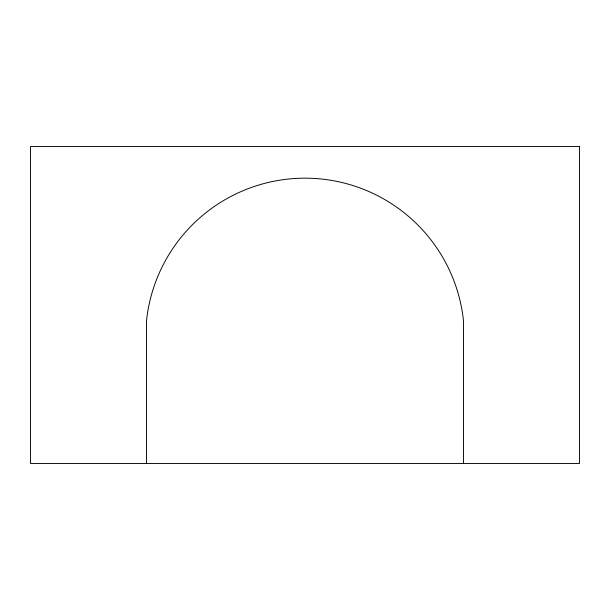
<?xml version="1.0" encoding="UTF-8"?>
<svg xmlns="http://www.w3.org/2000/svg" width="610" height="610" viewBox="0 0 610 610"><rect width="100%" height="100%" fill="white"/><g stroke="black" fill="none" stroke-linecap="round" stroke-linejoin="round"><path stroke-width="0.91" d="M463.486 463.486L463.486 320.845A159.362 159.362 0 0 0 146.514 320.845L146.514 463.486M579.5 146.514L30.5 146.514L30.5 463.486L579.5 463.486L579.5 146.514"/></g></svg>
